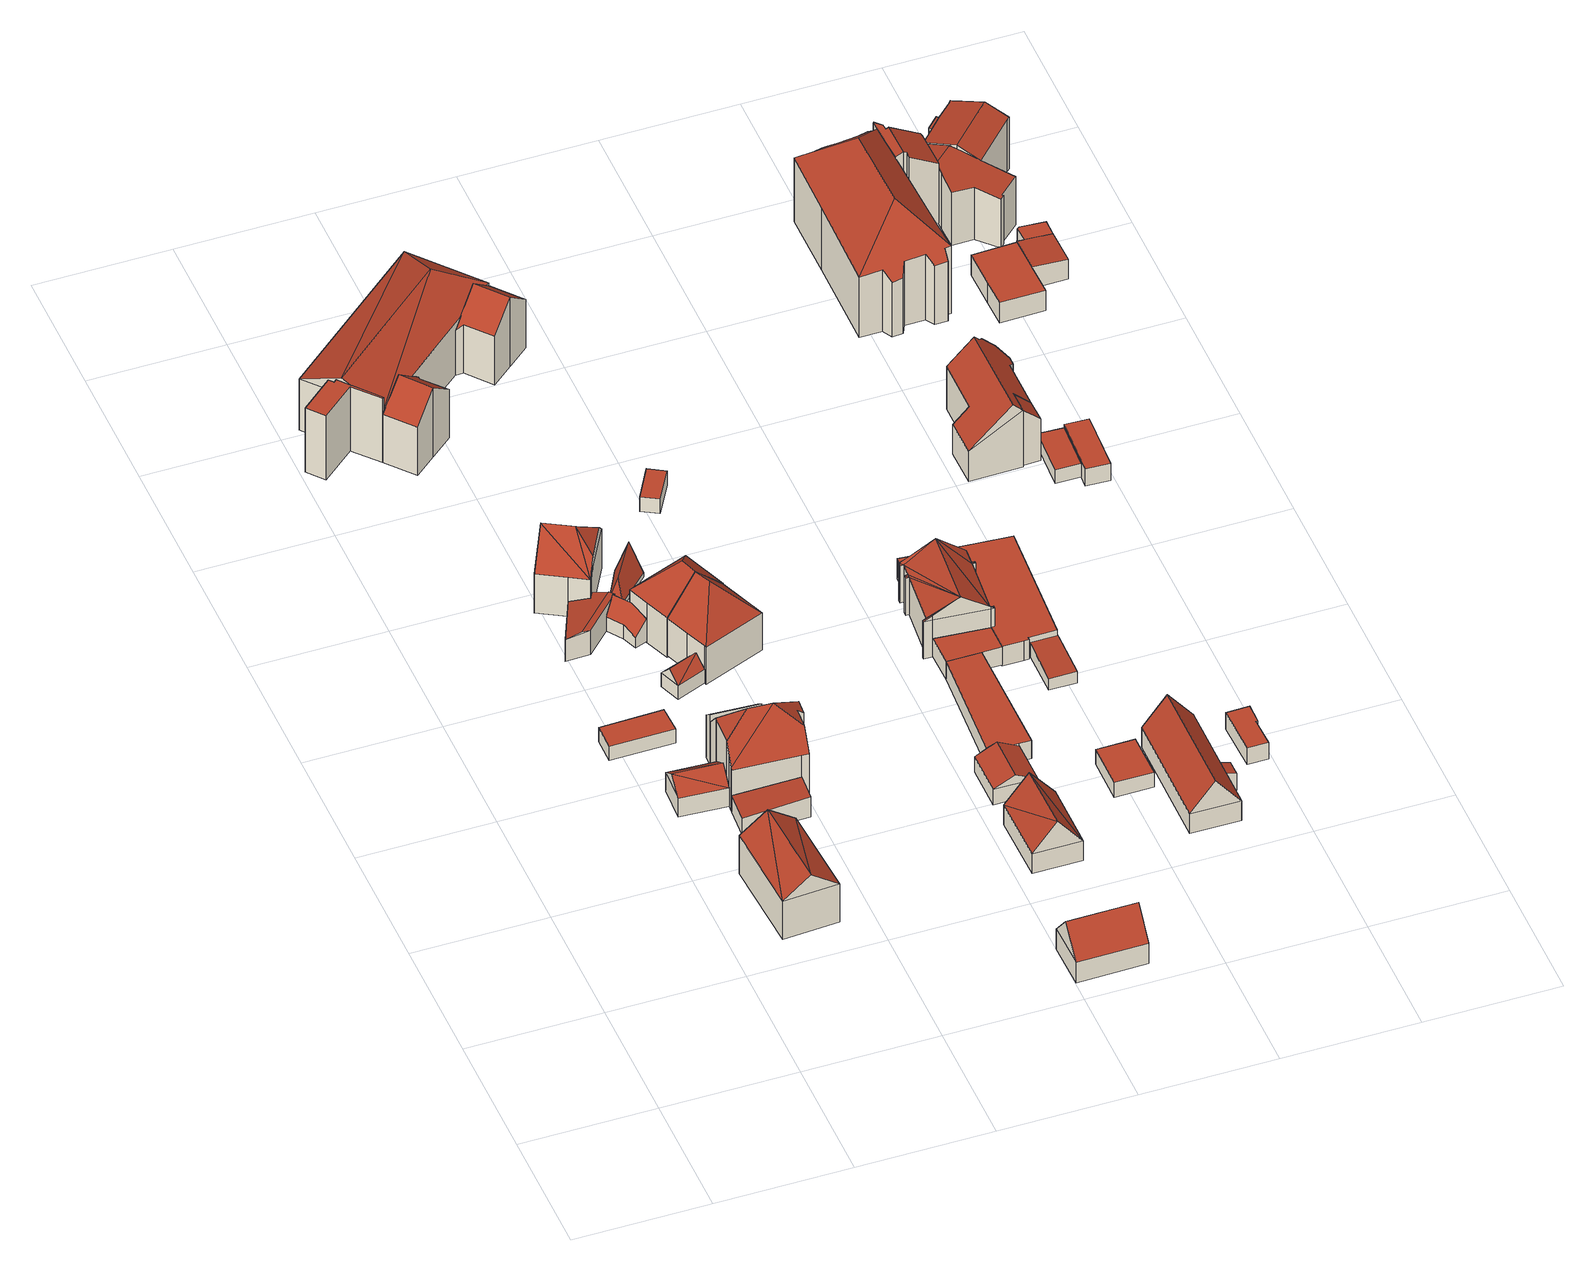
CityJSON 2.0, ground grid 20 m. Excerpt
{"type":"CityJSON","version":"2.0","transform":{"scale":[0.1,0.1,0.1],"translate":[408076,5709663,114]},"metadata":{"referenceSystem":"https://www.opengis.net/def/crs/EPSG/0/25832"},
"CityObjects":{
"building1":{"type":"Building","attributes":{"Gemeindeschluessel":"05978036","Geometrietyp2DReferenz":"3000","function":"31001_1000","roofType":"3100","measuredHeight":9.88},"geometry":[{"type":"MultiSurface","lod":"2","boundaries":[[[0,1,2,3]],[[1,4,5,2]],[[4,6,7,5]],[[6,0,3,7]],[[4,1,8]],[[0,6,9]],[[8,0,9]],[[0,8,1]],[[4,9,6]],[[9,4,8]],[[3,2,5,7]]],"semantics":{"surfaces":[{"type":"WallSurface"},{"type":"RoofSurface"},{"type":"GroundSurface"}],"values":[0,0,0,0,0,0,1,1,1,1,2]}}]},
"building2":{"type":"Building","attributes":{"Gemeindeschluessel":"05978036","Geometrietyp2DReferenz":"3000","function":"31001_2460","roofType":"3100","measuredHeight":5.41},"geometry":[{"type":"MultiSurface","lod":"2","boundaries":[[[10,11,12,13]],[[11,14,15,12]],[[14,16,17,15]],[[16,10,13,17]],[[14,11,18]],[[10,16,19]],[[18,10,19]],[[10,18,11]],[[14,19,16]],[[19,14,18]],[[13,12,15,17]]],"semantics":{"surfaces":[{"type":"WallSurface"},{"type":"RoofSurface"},{"type":"GroundSurface"}],"values":[0,0,0,0,0,0,1,1,1,1,2]}}]},
"building3":{"type":"Building","attributes":{"Gemeindeschluessel":"05978036","Geometrietyp2DReferenz":"3000","function":"31001_2460","roofType":"1000","measuredHeight":2.6},"geometry":[{"type":"MultiSurface","lod":"2","boundaries":[[[20,21,22,23]],[[21,24,25,22]],[[24,26,27,25]],[[26,20,23,27]],[[26,24,21,20]],[[23,22,25,27]]],"semantics":{"surfaces":[{"type":"WallSurface"},{"type":"RoofSurface"},{"type":"GroundSurface"}],"values":[0,0,0,0,1,2]}}]},
"building4":{"type":"Building","attributes":{"Gemeindeschluessel":"05978036","Geometrietyp2DReferenz":"3000","function":"31001_2460","roofType":"2100","measuredHeight":3.55},"geometry":[{"type":"MultiSurface","lod":"2","boundaries":[[[28,29,30,31]],[[29,32,33,30]],[[32,34,35,33]],[[34,28,31,35]],[[34,32,29,28]],[[31,30,33,35]]],"semantics":{"surfaces":[{"type":"WallSurface"},{"type":"RoofSurface"},{"type":"GroundSurface"}],"values":[0,0,0,0,1,2]}}]},
"building5":{"type":"Building","attributes":{"Gemeindeschluessel":"05978036","Geometrietyp2DReferenz":"3000","function":"31001_1310","roofType":"5000","measuredHeight":4.38},"geometry":[{"type":"MultiSurface","lod":"2","boundaries":[[[36,37,38,39]],[[37,40,41,38]],[[40,42,43,41]],[[42,44,45,43]],[[44,46,47,45]],[[46,36,39,47]],[[44,48,49,46]],[[48,42,40,37,36,49]],[[36,46,49]],[[44,42,48]],[[39,38,41,43,45,47]]],"semantics":{"surfaces":[{"type":"WallSurface"},{"type":"RoofSurface"},{"type":"GroundSurface"}],"values":[0,0,0,0,0,0,1,1,0,0,2]}}]},
"building6":{"type":"Building","attributes":{"Gemeindeschluessel":"05978036","Geometrietyp2DReferenz":"3000","function":"31001_1000"},"children":["building6-1","building6-2"]},
"building6-1":{"type":"BuildingPart","attributes":{"roofType":"2100","measuredHeight":9.03},"parents":["building6"],"geometry":[{"type":"MultiSurface","lod":"2","boundaries":[[[50,51,52,53,54]],[[51,55,56,52]],[[55,57,58,59,56]],[[57,55,51,50]],[[53,52,56,59]],[[54,58,57,50]],[[54,53,59,58]]],"semantics":{"surfaces":[{"type":"WallSurface"},{"type":"RoofSurface"},{"type":"GroundSurface"},{"type":"ClosureSurface"}],"values":[0,0,0,1,2,0,3]}}]},
"building6-2":{"type":"BuildingPart","attributes":{"roofType":"3300","measuredHeight":13.28},"parents":["building6"],"geometry":[{"type":"MultiSurface","lod":"2","boundaries":[[[60,61,62,31]],[[61,63,64,62]],[[63,65,66,64]],[[65,67,68,66]],[[67,69,70,68]],[[69,54,53,70]],[[58,71,72,59]],[[71,73,74,72]],[[73,75,76,74]],[[75,77,78,76]],[[77,79,80,78]],[[79,81,82,80]],[[81,83,84,82]],[[83,85,86,84]],[[85,87,30,86]],[[87,60,31,30]],[[83,81,79,77,88]],[[69,67,65,89]],[[54,69,89,88]],[[77,75,73,71,58,54,88]],[[65,63,61,88,89]],[[61,60,87,85,83,88]],[[31,62,64,66,68,70,53,59,72,74,76,78,80,82,84,86,30]],[[59,53,54,58]]],"semantics":{"surfaces":[{"type":"WallSurface"},{"type":"RoofSurface"},{"type":"GroundSurface"},{"type":"ClosureSurface"}],"values":[0,0,0,0,0,0,0,0,0,0,0,0,0,0,0,0,1,1,1,1,1,1,2,3]}}]},
"building7":{"type":"Building","attributes":{"Gemeindeschluessel":"05978036","Geometrietyp2DReferenz":"3000","function":"31001_1000","roofType":"9999","measuredHeight":11.66},"geometry":[{"type":"MultiSurface","lod":"2","boundaries":[[[90,91,92,93]],[[91,94,95,92]],[[94,96,97,95]],[[96,98,99,97]],[[98,100,101,99]],[[100,90,93,101]],[[102,103,104,105]],[[103,90,104]],[[100,104,90]],[[100,106,104]],[[104,94,107,105]],[[94,104,106]],[[106,98,96,94]],[[90,103,102,105,107,91]],[[91,107,94]],[[106,100,98]],[[93,92,95,97,99,101]]],"semantics":{"surfaces":[{"type":"WallSurface"},{"type":"RoofSurface"},{"type":"GroundSurface"}],"values":[0,0,0,0,0,0,1,1,1,1,1,1,1,0,0,0,2]}}]},
"building8":{"type":"Building","attributes":{"Gemeindeschluessel":"05978036","Geometrietyp2DReferenz":"3000","function":"31001_2460","roofType":"3100","measuredHeight":4.28},"geometry":[{"type":"MultiSurface","lod":"2","boundaries":[[[108,109,110,111]],[[109,112,113,110]],[[112,114,115,113]],[[114,108,111,115]],[[112,109,116]],[[108,114,117]],[[109,117,116]],[[117,109,108]],[[114,116,117]],[[116,114,112]],[[111,110,113,115]]],"semantics":{"surfaces":[{"type":"WallSurface"},{"type":"RoofSurface"},{"type":"GroundSurface"}],"values":[0,0,0,0,0,0,1,1,1,1,2]}}]},
"building9":{"type":"Building","attributes":{"Gemeindeschluessel":"05978036","Geometrietyp2DReferenz":"3000","function":"31001_2460","roofType":"5000","measuredHeight":4.77},"geometry":[{"type":"MultiSurface","lod":"2","boundaries":[[[118,119,120,121]],[[119,122,123,120]],[[122,124,125,123]],[[124,126,127,125]],[[126,128,129,127]],[[128,130,131,129]],[[130,118,121,131]],[[128,126,132,133,118,130]],[[133,132,124,122,119]],[[126,124,132]],[[119,118,133]],[[121,120,123,125,127,129,131]]],"semantics":{"surfaces":[{"type":"WallSurface"},{"type":"RoofSurface"},{"type":"GroundSurface"}],"values":[0,0,0,0,0,0,0,1,1,0,0,2]}}]},
"building10":{"type":"Building","attributes":{"Gemeindeschluessel":"05978036","Geometrietyp2DReferenz":"3000","function":"31001_2460","roofType":"5000","measuredHeight":5.94},"geometry":[{"type":"MultiSurface","lod":"2","boundaries":[[[134,135,136,137]],[[135,138,139,136]],[[138,140,141,139]],[[140,134,137,141]],[[142,140,138]],[[143,142,138,135]],[[143,135,134]],[[142,143,134,140]],[[137,136,139,141]]],"semantics":{"surfaces":[{"type":"WallSurface"},{"type":"RoofSurface"},{"type":"GroundSurface"}],"values":[0,0,0,0,0,1,1,1,2]}}]},
"building11":{"type":"Building","attributes":{"Gemeindeschluessel":"05978036","Geometrietyp2DReferenz":"3000","function":"31001_1000","roofType":"5000","measuredHeight":12.23},"geometry":[{"type":"MultiSurface","lod":"2","boundaries":[[[144,145,146,147]],[[145,148,149,146]],[[148,150,151,149]],[[150,152,153,151]],[[152,154,155,153]],[[154,144,147,155]],[[150,148,145,156]],[[145,144,154,157,156]],[[152,150,156,157]],[[157,154,152]],[[147,146,149,151,153,155]]],"semantics":{"surfaces":[{"type":"WallSurface"},{"type":"RoofSurface"},{"type":"GroundSurface"}],"values":[0,0,0,0,0,0,1,1,1,0,2]}}]},
"building12":{"type":"Building","attributes":{"Gemeindeschluessel":"05978036","Geometrietyp2DReferenz":"3000","function":"31001_3060"},"children":["building12-1","building12-2","building12-3","building12-4"]},
"building12-1":{"type":"BuildingPart","attributes":{"roofType":"5000","measuredHeight":12.09},"parents":["building12"],"geometry":[{"type":"MultiSurface","lod":"2","boundaries":[[[158,159,160,161]],[[159,162,163,164,160]],[[162,159,165]],[[159,166,165]],[[166,159,158]],[[165,167,168,169,170,171,172,173,162]],[[167,165,166,174]],[[161,160,164,175,176,177,178,179,180]],[[177,176,181,171,170,182]],[[183,168,167]],[[163,162,173]],[[176,175,172,171,181]],[[179,178,169,168,183]],[[178,177,182,170,169]],[[175,164,163,173,172]],[[161,180,184,158]],[[180,179,183,167,184]],[[184,185,174,166,158]],[[167,174,185,184]]],"semantics":{"surfaces":[{"type":"WallSurface"},{"type":"RoofSurface"},{"type":"GroundSurface"},{"type":"ClosureSurface"}],"values":[0,0,1,1,1,1,1,2,0,0,0,3,3,3,3,0,3,0,3]}}]},
"building12-2":{"type":"BuildingPart","attributes":{"roofType":"1000","measuredHeight":11.45},"parents":["building12"],"geometry":[{"type":"MultiSurface","lod":"2","boundaries":[[[186,187,188,189,190]],[[187,191,192,188]],[[191,193,194,192]],[[193,195,196,194]],[[195,197,198,196]],[[197,185,184,180,198]],[[199,174,185,197,195,193,191,187,186]],[[189,188,192,194,196,198,180,179]],[[167,174,199]],[[179,180,184,167,183]],[[167,184,185,174]],[[190,183,167,199,186]],[[179,183,190,189]]],"semantics":{"surfaces":[{"type":"WallSurface"},{"type":"RoofSurface"},{"type":"GroundSurface"},{"type":"ClosureSurface"}],"values":[0,0,0,0,0,0,1,2,0,3,3,0,3]}}]},
"building12-3":{"type":"BuildingPart","attributes":{"roofType":"3100","measuredHeight":12.37},"parents":["building12"],"geometry":[{"type":"MultiSurface","lod":"2","boundaries":[[[163,200,201,164]],[[200,202,203,201]],[[202,204,205,203]],[[204,206,207,205]],[[206,181,176,207]],[[202,200,163,173,208]],[[208,171,181,206,204,202]],[[176,175,164,201,203,205,207]],[[172,171,208]],[[175,176,181,171,172]],[[173,172,208]],[[175,172,173,163,164]]],"semantics":{"surfaces":[{"type":"WallSurface"},{"type":"RoofSurface"},{"type":"GroundSurface"},{"type":"ClosureSurface"}],"values":[0,0,0,0,0,1,1,2,0,3,0,3]}}]},
"building12-4":{"type":"BuildingPart","attributes":{"roofType":"3100","measuredHeight":12.35},"parents":["building12"],"geometry":[{"type":"MultiSurface","lod":"2","boundaries":[[[209,210,211,212]],[[210,213,214,211]],[[213,190,189,214]],[[182,215,216,177]],[[215,209,212,216]],[[217,168,183,190,213,210]],[[210,209,215,182,170,217]],[[212,211,214,189,179,178,177,216]],[[169,168,217]],[[178,179,183,168,169]],[[179,189,190,183]],[[170,169,217]],[[182,177,178,169,170]]],"semantics":{"surfaces":[{"type":"WallSurface"},{"type":"RoofSurface"},{"type":"GroundSurface"},{"type":"ClosureSurface"}],"values":[0,0,0,0,0,1,1,2,0,3,3,0,3]}}]},
"building13":{"type":"Building","attributes":{"Gemeindeschluessel":"05978036","Geometrietyp2DReferenz":"3000","function":"31001_1000","roofType":"5000","measuredHeight":12},"geometry":[{"type":"MultiSurface","lod":"2","boundaries":[[[218,219,220,221]],[[219,222,111,220]],[[222,223,115,111]],[[223,224,225,115]],[[224,226,227,225]],[[226,218,221,227]],[[219,218,228]],[[218,226,157,228]],[[223,222,219,228,157,224]],[[157,226,224]],[[221,220,111,115,225,227]]],"semantics":{"surfaces":[{"type":"WallSurface"},{"type":"RoofSurface"},{"type":"GroundSurface"}],"values":[0,0,0,0,0,0,1,1,1,0,2]}}]},
"building14":{"type":"Building","attributes":{"Gemeindeschluessel":"05978036","Geometrietyp2DReferenz":"3000","function":"31001_1000","roofType":"3100","measuredHeight":7.98},"geometry":[{"type":"MultiSurface","lod":"2","boundaries":[[[229,230,231,232]],[[230,233,234,231]],[[233,235,236,234]],[[235,229,232,236]],[[233,230,237]],[[229,235,238]],[[230,229,238,237]],[[235,233,237,238]],[[232,231,234,236]]],"semantics":{"surfaces":[{"type":"WallSurface"},{"type":"RoofSurface"},{"type":"GroundSurface"}],"values":[0,0,0,0,0,0,1,1,2]}}]},
"building15":{"type":"Building","attributes":{"Gemeindeschluessel":"05978036","Geometrietyp2DReferenz":"3000","function":"31001_1000","roofType":"3100","measuredHeight":8.09},"geometry":[{"type":"MultiSurface","lod":"2","boundaries":[[[239,240,241,242]],[[240,243,244,241]],[[243,245,246,244]],[[245,239,242,246]],[[243,240,247]],[[239,245,248]],[[248,240,239]],[[240,248,247]],[[245,247,248]],[[247,245,243]],[[242,241,244,246]]],"semantics":{"surfaces":[{"type":"WallSurface"},{"type":"RoofSurface"},{"type":"GroundSurface"}],"values":[0,0,0,0,0,0,1,1,1,1,2]}}]},
"building16":{"type":"Building","attributes":{"Gemeindeschluessel":"05978036","Geometrietyp2DReferenz":"3000","function":"31001_2460","roofType":"1000","measuredHeight":2.59},"geometry":[{"type":"MultiSurface","lod":"2","boundaries":[[[249,250,251,252]],[[250,253,254,251]],[[253,255,256,254]],[[255,249,252,256]],[[255,253,250,249]],[[252,251,254,256]]],"semantics":{"surfaces":[{"type":"WallSurface"},{"type":"RoofSurface"},{"type":"GroundSurface"}],"values":[0,0,0,0,1,2]}}]},
"building17":{"type":"Building","attributes":{"Gemeindeschluessel":"05978036","Geometrietyp2DReferenz":"3000","function":"31001_2460","roofType":"3100","measuredHeight":4.26},"geometry":[{"type":"MultiSurface","lod":"2","boundaries":[[[257,258,259,260]],[[258,261,262,259]],[[261,263,264,262]],[[263,265,266,264]],[[265,257,260,266]],[[265,267,268,257]],[[258,268,267,269,261]],[[263,269,267,265]],[[261,269,263]],[[257,268,258]],[[260,259,262,264,266]]],"semantics":{"surfaces":[{"type":"WallSurface"},{"type":"RoofSurface"},{"type":"GroundSurface"}],"values":[0,0,0,0,0,1,1,0,0,0,2]}}]},
"building18":{"type":"Building","attributes":{"Gemeindeschluessel":"05978036","Geometrietyp2DReferenz":"3000","function":"31001_2460","roofType":"1000","measuredHeight":3.12},"geometry":[{"type":"MultiSurface","lod":"2","boundaries":[[[270,271,272,273]],[[271,274,275,272]],[[274,276,277,275]],[[276,278,279,277]],[[278,270,273,279]],[[278,276,274,271,270]],[[273,272,275,277,279]]],"semantics":{"surfaces":[{"type":"WallSurface"},{"type":"RoofSurface"},{"type":"GroundSurface"}],"values":[0,0,0,0,0,1,2]}}]},
"building19":{"type":"Building","attributes":{"Gemeindeschluessel":"05978036","Geometrietyp2DReferenz":"3000","function":"31001_2460","roofType":"1000","measuredHeight":3.2},"geometry":[{"type":"MultiSurface","lod":"2","boundaries":[[[271,280,281,272]],[[280,282,283,281]],[[282,284,285,283]],[[284,274,275,285]],[[274,271,272,275]],[[274,284,282,280,271]],[[272,281,283,285,275]]],"semantics":{"surfaces":[{"type":"WallSurface"},{"type":"RoofSurface"},{"type":"GroundSurface"}],"values":[0,0,0,0,0,1,2]}}]},
"building20":{"type":"Building","attributes":{"Gemeindeschluessel":"05978036","Geometrietyp2DReferenz":"3000","function":"31001_1100","roofType":"5000","measuredHeight":9.75},"geometry":[{"type":"MultiSurface","lod":"2","boundaries":[[[286,287,288,289]],[[287,290,291,288]],[[290,292,293,291]],[[292,294,295,293]],[[294,296,297,295]],[[296,298,299,297]],[[298,300,301,299]],[[300,302,303,301]],[[302,304,305,303]],[[304,306,307,305]],[[306,308,309,307]],[[308,310,311,309]],[[310,312,313,311]],[[312,314,315,313]],[[314,316,317,315]],[[316,318,319,317]],[[318,320,321,319]],[[320,322,323,321]],[[322,324,325,323]],[[324,326,327,325]],[[326,286,289,327]],[[294,290,296]],[[290,294,292]],[[298,328,329]],[[302,298,329,330]],[[298,302,300]],[[328,298,296]],[[328,296,290]],[[328,290,287]],[[328,287,286]],[[286,326,331,328]],[[306,314,308]],[[314,329,316]],[[329,314,306]],[[308,312,310]],[[312,308,314]],[[316,320,318]],[[328,332,320,316]],[[316,329,328]],[[320,332,322]],[[322,332,328,331,324]],[[324,331,326]],[[302,330,304]],[[304,330,329,306]],[[289,288,291,293,295,297,299,301,303,305,307,309,311,313,315,317,319,321,323,325,327]]],"semantics":{"surfaces":[{"type":"WallSurface"},{"type":"RoofSurface"},{"type":"GroundSurface"}],"values":[0,0,0,0,0,0,0,0,0,0,0,0,0,0,0,0,0,0,0,0,0,1,1,1,1,1,1,1,1,1,1,1,1,1,1,1,1,1,1,0,0,0,0,0,2]}}]},
"building21":{"type":"Building","attributes":{"Gemeindeschluessel":"05978036","Geometrietyp2DReferenz":"3000","function":"31001_2460","roofType":"1000","measuredHeight":2.62},"geometry":[{"type":"MultiSurface","lod":"2","boundaries":[[[333,334,335,336]],[[334,337,338,335]],[[337,339,340,338]],[[339,333,336,340]],[[339,337,334,333]],[[336,335,338,340]]],"semantics":{"surfaces":[{"type":"WallSurface"},{"type":"RoofSurface"},{"type":"GroundSurface"}],"values":[0,0,0,0,1,2]}}]},
"building22":{"type":"Building","attributes":{"Gemeindeschluessel":"05978036","Geometrietyp2DReferenz":"3000","function":"31001_2000","roofType":"1000","measuredHeight":3.55},"geometry":[{"type":"MultiSurface","lod":"2","boundaries":[[[341,342,343,344]],[[342,345,346,343]],[[345,347,348,346]],[[347,349,350,348]],[[349,351,352,350]],[[351,353,354,352]],[[353,355,356,354]],[[355,357,358,356]],[[357,359,360,358]],[[359,361,362,360]],[[361,363,364,362]],[[363,365,366,364]],[[365,367,368,366]],[[367,369,370,368]],[[369,371,372,370]],[[371,373,374,372]],[[373,375,376,374]],[[375,377,378,376]],[[377,341,344,378]],[[377,375,373,371,369,367,365,363,361,359,357,355,353,351,349,347,345,342,341]],[[344,343,346,348,350,352,354,356,358,360,362,364,366,368,370,372,374,376,378]]],"semantics":{"surfaces":[{"type":"WallSurface"},{"type":"RoofSurface"},{"type":"GroundSurface"}],"values":[0,0,0,0,0,0,0,0,0,0,0,0,0,0,0,0,0,0,0,1,2]}}]},
"building23":{"type":"Building","attributes":{"Gemeindeschluessel":"05978036","Geometrietyp2DReferenz":"3000","function":"31001_2000","roofType":"2100","measuredHeight":2.49},"geometry":[{"type":"MultiSurface","lod":"2","boundaries":[[[379,380,381,382]],[[380,383,384,381]],[[383,385,386,384]],[[385,387,388,386]],[[387,389,390,388]],[[389,391,392,390]],[[391,379,382,392]],[[391,389,387,385,383,380,379]],[[382,381,384,386,388,390,392]]],"semantics":{"surfaces":[{"type":"WallSurface"},{"type":"RoofSurface"},{"type":"GroundSurface"}],"values":[0,0,0,0,0,0,0,1,2]}}]},
"building24":{"type":"Building","attributes":{"Gemeindeschluessel":"05978036","Geometrietyp2DReferenz":"3000","function":"31001_1000"},"children":["building24-1","building24-2"]},
"building24-1":{"type":"BuildingPart","attributes":{"roofType":"3100","measuredHeight":8.19},"parents":["building24"],"geometry":[{"type":"MultiSurface","lod":"2","boundaries":[[[393,394,395,396]],[[394,397,398,395]],[[399,393,396,400]],[[397,394,401]],[[393,399,402]],[[394,393,402,401]],[[399,397,401,402]],[[396,395,398,403,404,400]],[[400,404,405,406,403,398,397,399]],[[404,403,406,405]]],"semantics":{"surfaces":[{"type":"WallSurface"},{"type":"RoofSurface"},{"type":"GroundSurface"},{"type":"ClosureSurface"}],"values":[0,0,0,0,0,1,1,2,0,3]}}]},
"building24-2":{"type":"BuildingPart","attributes":{"roofType":"2100","measuredHeight":3.54},"parents":["building24"],"geometry":[{"type":"MultiSurface","lod":"2","boundaries":[[[407,405,404,408]],[[406,409,410,403]],[[409,407,408,410]],[[409,406,405,407]],[[408,404,403,410]],[[403,404,405,406]]],"semantics":{"surfaces":[{"type":"WallSurface"},{"type":"RoofSurface"},{"type":"GroundSurface"},{"type":"ClosureSurface"}],"values":[0,0,0,1,2,3]}}]},
"building25":{"type":"Building","attributes":{"Gemeindeschluessel":"05978036","Geometrietyp2DReferenz":"3000","function":"31001_2460","roofType":"1000","measuredHeight":2.87},"geometry":[{"type":"MultiSurface","lod":"2","boundaries":[[[411,412,413,414]],[[412,415,416,413]],[[415,417,418,416]],[[417,419,420,418]],[[419,421,422,420]],[[421,411,414,422]],[[421,419,417,415,412,411]],[[414,413,416,418,420,422]]],"semantics":{"surfaces":[{"type":"WallSurface"},{"type":"RoofSurface"},{"type":"GroundSurface"}],"values":[0,0,0,0,0,0,1,2]}}]},
"building26":{"type":"Building","attributes":{"Gemeindeschluessel":"05978036","Geometrietyp2DReferenz":"3000","function":"31001_1000","roofType":"5000","measuredHeight":11.5},"geometry":[{"type":"MultiSurface","lod":"2","boundaries":[[[423,424,425,426]],[[424,427,428,425]],[[427,429,430,428]],[[429,431,432,430]],[[431,433,434,432]],[[433,435,436,434]],[[435,437,438,436]],[[437,439,440,438]],[[439,441,442,440]],[[441,443,444,442]],[[443,445,446,444]],[[445,447,448,446]],[[447,423,426,448]],[[423,447,449,450,437,435,433,431,429,427,424]],[[443,441,439,450,449,445]],[[439,437,450]],[[447,445,449]],[[426,425,428,430,432,434,436,438,440,442,444,446,448]]],"semantics":{"surfaces":[{"type":"WallSurface"},{"type":"RoofSurface"},{"type":"GroundSurface"}],"values":[0,0,0,0,0,0,0,0,0,0,0,0,0,1,1,0,0,2]}}]},
"building27":{"type":"Building","attributes":{"Gemeindeschluessel":"05978036","Geometrietyp2DReferenz":"3000","function":"51009_1610","roofType":"2100","measuredHeight":9.78},"geometry":[{"type":"MultiSurface","lod":"2","boundaries":[[[451,437,452,453]],[[437,435,454,452]],[[435,433,455,454]],[[433,451,453,455]],[[433,435,437,451]],[[453,452,454,455]]],"semantics":{"surfaces":[{"type":"WallSurface"},{"type":"RoofSurface"},{"type":"GroundSurface"}],"values":[0,0,0,0,1,2]}}]},
"building28":{"type":"Building","attributes":{"Gemeindeschluessel":"05978036","Geometrietyp2DReferenz":"3000","function":"31001_2460","roofType":"1000","measuredHeight":2.41},"geometry":[{"type":"MultiSurface","lod":"2","boundaries":[[[456,457,458,459]],[[457,460,461,458]],[[460,462,463,461]],[[462,456,459,463]],[[462,460,457,456]],[[459,458,461,463]]],"semantics":{"surfaces":[{"type":"WallSurface"},{"type":"RoofSurface"},{"type":"GroundSurface"}],"values":[0,0,0,0,1,2]}}]},
"building29":{"type":"Building","attributes":{"Gemeindeschluessel":"05978036","Geometrietyp2DReferenz":"3000","function":"31001_2460","roofType":"9999","measuredHeight":3},"geometry":[{"type":"MultiSurface","lod":"2","boundaries":[[[464,465,466,467,468]],[[468,467,459,469]],[[467,466,463,459]],[[466,465,470,463]],[[465,464,471,470]],[[464,468,469,471]],[[469,459,463,470,471]]],"semantics":{"surfaces":[{"type":"RoofSurface"},{"type":"WallSurface"},{"type":"GroundSurface"}],"values":[0,1,1,1,1,1,2]}}]},
"building30":{"type":"Building","attributes":{"Gemeindeschluessel":"05978036","Geometrietyp2DReferenz":"3000","function":"31001_1000"},"children":["building30-1","building30-2"]},
"building30-1":{"type":"BuildingPart","attributes":{"roofType":"3100","measuredHeight":13.35},"parents":["building30"],"geometry":[{"type":"MultiSurface","lod":"2","boundaries":[[[472,473,474,475]],[[473,476,477,474]],[[476,478,479,477]],[[478,480,481,479]],[[480,482,483,481]],[[482,484,485,483]],[[484,486,487,485]],[[486,488,489,487]],[[488,490,491,489]],[[490,492,493,494,491]],[[495,472,475,496,497]],[[490,488,486,484,482,480,478]],[[478,476,473,472,495,492,490]],[[475,474,477,479,481,483,485,487,489,491,494,498,496]],[[495,497,499,493,492]],[[497,496,498,499]],[[499,498,494,493]]],"semantics":{"surfaces":[{"type":"WallSurface"},{"type":"RoofSurface"},{"type":"GroundSurface"},{"type":"ClosureSurface"}],"values":[0,0,0,0,0,0,0,0,0,0,0,1,1,2,0,3,3]}}]},
"building30-2":{"type":"BuildingPart","attributes":{"roofType":"3200","measuredHeight":17.52},"parents":["building30"],"geometry":[{"type":"MultiSurface","lod":"2","boundaries":[[[500,501,502,503]],[[501,504,505,502]],[[504,506,507,505]],[[506,508,509,507]],[[508,510,511,509]],[[510,512,513,511]],[[512,514,515,513]],[[514,516,517,515]],[[516,518,519,517]],[[518,520,521,519]],[[520,522,523,521]],[[522,524,525,523]],[[524,526,527,525]],[[526,528,529,527]],[[528,530,531,529]],[[530,532,533,531]],[[532,534,535,533]],[[534,497,496,535]],[[493,536,537,494]],[[536,500,503,537]],[[499,497,534,532,530,528,526,524,522,538]],[[518,516,514,512,510,508,506,504,501,500,539]],[[522,520,518,539,538]],[[500,536,493,499,538,539]],[[503,502,505,507,509,511,513,515,517,519,521,523,525,527,529,531,533,535,496,498,494,537]],[[498,496,497,499]],[[493,494,498,499]]],"semantics":{"surfaces":[{"type":"WallSurface"},{"type":"RoofSurface"},{"type":"GroundSurface"},{"type":"ClosureSurface"}],"values":[0,0,0,0,0,0,0,0,0,0,0,0,0,0,0,0,0,0,0,0,1,1,1,1,2,3,3]}}]},
"building31":{"type":"Building","attributes":{"Gemeindeschluessel":"05978036","Geometrietyp2DReferenz":"3000","function":"31001_2460"},"children":["building31-1","building31-2","building31-3"]},
"building31-1":{"type":"BuildingPart","attributes":{"roofType":"1000","measuredHeight":3.46},"parents":["building31"],"geometry":[{"type":"MultiSurface","lod":"2","boundaries":[[[540,541,542,543]],[[541,544,545,542]],[[544,546,547,545]],[[546,548,549,547]],[[548,546,544,541,540,550]],[[543,542,545,547,549]],[[543,549,548,550,540]]],"semantics":{"surfaces":[{"type":"WallSurface"},{"type":"RoofSurface"},{"type":"GroundSurface"},{"type":"ClosureSurface"}],"values":[0,0,0,0,1,2,3]}}]},
"building31-2":{"type":"BuildingPart","attributes":{"roofType":"1000","measuredHeight":3.63},"parents":["building31"],"geometry":[{"type":"MultiSurface","lod":"2","boundaries":[[[551,552,553,554]],[[552,555,556,553]],[[555,557,558,556]],[[557,559,560,558]],[[559,561,562,560]],[[561,559,557,555,552,551]],[[554,553,556,558,560,562]],[[554,562,561,551]]],"semantics":{"surfaces":[{"type":"WallSurface"},{"type":"RoofSurface"},{"type":"GroundSurface"},{"type":"ClosureSurface"}],"values":[0,0,0,0,0,1,2,3]}}]},
"building31-3":{"type":"BuildingPart","attributes":{"roofType":"2100","measuredHeight":3.79},"parents":["building31"],"geometry":[{"type":"MultiSurface","lod":"2","boundaries":[[[563,564,554,565]],[[564,551,554]],[[566,567,540,543,562,561]],[[548,563,565,549]],[[548,550,567,566,564,563]],[[565,554,562,543,549]],[[561,551,564,566]],[[561,562,554,551]],[[550,540,567]],[[548,549,543,540,550]]],"semantics":{"surfaces":[{"type":"WallSurface"},{"type":"RoofSurface"},{"type":"GroundSurface"},{"type":"ClosureSurface"}],"values":[0,0,0,0,1,2,0,3,0,3]}}]},
"building32":{"type":"Building","attributes":{"Gemeindeschluessel":"05978036","Geometrietyp2DReferenz":"3000","function":"31001_1000"},"children":["building32-1","building32-2","building32-3"]},
"building32-1":{"type":"BuildingPart","attributes":{"roofType":"1000","measuredHeight":9.05},"parents":["building32"],"geometry":[{"type":"MultiSurface","lod":"2","boundaries":[[[568,569,570,571]],[[572,573,574,575]],[[573,568,571,574]],[[573,572,569,568]],[[571,570,575,574]],[[575,570,569,572]]],"semantics":{"surfaces":[{"type":"WallSurface"},{"type":"RoofSurface"},{"type":"GroundSurface"},{"type":"ClosureSurface"}],"values":[0,0,0,1,2,3]}}]},
"building32-2":{"type":"BuildingPart","attributes":{"roofType":"3100","measuredHeight":10.65},"parents":["building32"],"geometry":[{"type":"MultiSurface","lod":"2","boundaries":[[[576,577,575,578,579]],[[577,572,575]],[[580,570,569]],[[580,581,582,570]],[[581,583,584,582]],[[583,585,586,584]],[[585,587,588,586]],[[587,589,590,588]],[[589,591,592,590]],[[585,583,581,580,577,576,593]],[[593,594,591,589,587,585]],[[592,595,596,578,575,570,582,584,586,588,590]],[[597,594,593]],[[595,592,591,594,597]],[[576,579,598,597,593]],[[598,596,595,597]],[[579,578,596,598]],[[569,572,577,580]],[[569,570,575,572]]],"semantics":{"surfaces":[{"type":"WallSurface"},{"type":"RoofSurface"},{"type":"GroundSurface"},{"type":"ClosureSurface"}],"values":[0,0,0,0,0,0,0,0,0,1,1,2,0,3,0,3,3,0,3]}}]},
"building32-3":{"type":"BuildingPart","attributes":{"roofType":"5000","measuredHeight":10.12},"parents":["building32"],"geometry":[{"type":"MultiSurface","lod":"2","boundaries":[[[599,600,601,592,591]],[[600,602,603,601]],[[602,604,605,603]],[[604,606,607,605]],[[606,608,609,607]],[[608,610,611,609]],[[610,612,613,611]],[[612,614,615,613]],[[614,616,617,615]],[[616,618,619,617]],[[618,579,578,619]],[[616,614,612,610,608,606,604,602,600,599,594,597,598]],[[598,579,618,616]],[[596,595,592,601,603,605,607,609,611,613,615,617,619,578]],[[599,591,594]],[[591,592,595,597,594]],[[597,595,596,598]],[[596,578,579,598]]],"semantics":{"surfaces":[{"type":"WallSurface"},{"type":"RoofSurface"},{"type":"GroundSurface"},{"type":"ClosureSurface"}],"values":[0,0,0,0,0,0,0,0,0,0,0,1,1,2,0,3,3,3]}}]}
},
"vertices":[
[261,226,100],[253,367,100],[253,367,32],[261,226,32],[335,372,100],[335,372,32],[343,231,100],[343,231,32],[294,369,131],[302,229,131],
[289,499,61],[219,503,61],[219,503,28],[289,499,28],[222,557,61],[222,557,28],[292,553,61],[292,553,28],[220,530,82],[291,526,82],
[173,678,54],[266,680,54],[266,680,29],[173,678,29],[267,639,54],[267,639,29],[173,638,54],[173,638,29],
[288,486,59],[385,481,65],[385,481,29],[288,486,29],[382,440,65],[382,440,29],[285,439,59],[285,439,29],
[189,843,64],[224,925,52],[224,925,26],[189,843,26],[250,910,63],[250,910,26],[256,921,61],[256,921,26],[280,899,69],[280,899,26],[225,844,69],[225,844,26],[274,905,70],[213,844,70],
[294,582,119],[295,599,104],[295,599,29],[294,582,29],[294,582,106],[366,595,104],[366,595,29],[365,578,119],[365,578,106],[365,578,29],
[288,486,103],[288,489,106],[288,489,29],[289,499,119],[289,499,29],[290,511,133],[290,511,29],[292,553,133],[292,553,29],[293,559,133],[293,559,29],[401,576,106],[401,576,29],[401,567,116],[401,567,29],[410,566,116],[410,566,29],[410,559,125],[410,559,29],[408,535,125],[408,535,29],[399,535,133],[399,535,29],[397,504,133],[397,504,29],[395,480,103],[395,480,29],[385,481,103],[363,530,162],[327,532,162],
[299,998,95],[256,921,95],[256,921,25],[299,998,25],[250,910,95],[250,910,25],[224,925,95],[224,925,25],[185,947,95],[185,947,25],[234,1034,95],[234,1034,25],[273,952,116],[289,980,116],[251,967,141],[262,931,116],[210,990,141],[256,921,106],
[345,736,52],[301,719,52],[301,719,28],[345,736,28],[289,750,52],[289,750,28],[332,767,52],[332,767,28],[295,734,71],[339,752,71],
[260,879,52],[280,899,65],[280,899,27],[260,879,27],[302,878,58],[302,878,27],[291,873,74],[291,873,27],[303,841,67],[303,841,27],[285,834,45],[285,834,27],[276,856,52],[276,856,27],[292,869,75],[275,893,75],
[298,917,31],[284,931,31],[284,931,24],[298,917,24],[311,981,31],[311,981,24],[345,963,31],[345,963,24],[328,973,84],[298,933,63],
[303,841,95],[291,873,95],[291,873,25],[303,841,25],[302,878,95],[302,878,25],[384,910,95],[384,910,25],[411,841,95],[411,841,25],[318,804,95],[318,804,25],[355,847,148],[364,822,148],
[25,1398,111],[243,1582,111],[243,1582,20],[25,1398,20],[325,1485,111],[325,1485,106],[325,1485,20],[252,1507,141],[66,1349,141],[107,1301,111],[110,1303,111],[138,1326,111],[165,1350,111],[266,1435,111],[293,1458,111],[321,1481,111],[75,1339,134],[293,1458,20],[255,1425,20],[178,1361,20],[138,1326,20],[107,1301,20],[61,1356,20],[255,1425,99],[178,1361,97],[107,1301,109],[61,1356,111],[61,1356,134],
[105,1299,134],[73,1336,134],[73,1336,20],[105,1299,20],[105,1299,106],[23,1294,134],[23,1294,20],[3,1318,134],[3,1318,20],[51,1359,134],[51,1359,20],[57,1352,134],[57,1352,20],[107,1301,134],
[361,1442,106],[361,1442,20],[329,1415,143],[329,1415,20],[297,1389,106],[297,1389,20],[267,1425,106],[267,1425,20],[293,1458,143],
[204,1313,106],[171,1286,143],[171,1286,20],[204,1313,20],[139,1259,106],[139,1259,20],[175,1347,106],[175,1347,20],[138,1326,143],
[439,770,94],[346,733,94],[346,733,28],[439,770,28],[345,736,94],[332,767,94],[318,804,94],[318,804,28],[411,841,94],[411,841,28],[375,797,148],
[695,10,68],[592,9,68],[592,9,32],[695,10,32],[591,80,68],[591,80,32],[694,81,68],[694,81,32],[591,44,112],[694,45,112],
[686,333,67],[686,230,67],[686,230,32],[686,333,32],[614,230,67],[614,230,32],[613,333,67],[613,333,32],[650,230,113],[649,333,113],
[415,1137,47],[439,1123,47],[439,1123,21],[415,1137,21],[411,1075,47],[411,1075,21],[387,1088,47],[387,1088,21],
[678,377,56],[615,377,56],[615,377,29],[678,377,29],[615,446,56],[615,446,29],[634,446,56],[634,446,29],[678,445,56],[678,445,29],[647,446,72],[647,377,72],[634,446,66],
[634,446,60],[645,630,60],[645,630,28],[634,446,28],[695,630,60],[695,630,28],[695,445,60],[695,445,28],[678,445,60],[678,445,28],
[644,678,60],[644,678,28],[724,671,60],[724,671,28],[724,630,60],[724,630,28],
[632,682,93],[637,681,93],[637,681,27],[632,682,27],[645,767,93],[645,767,27],[640,767,93],[640,767,27],[640,773,93],[640,773,27],[645,773,93],[645,773,27],[647,792,93],[647,792,27],[642,792,93],[642,792,27],[642,798,93],[642,798,27],[653,797,93],[653,797,27],[734,790,93],[734,790,27],[732,766,93],[732,766,27],[737,765,93],[737,765,27],[737,762,93],[737,762,27],[732,762,93],[732,762,27],[724,676,93],[724,676,27],[729,675,93],[729,675,27],[729,671,93],[729,671,27],[724,671,93],[724,671,27],[644,678,93],[644,678,27],[632,679,93],[632,679,27],[683,675,124],[693,794,124],[653,797,99],[644,678,100],[724,671,96],
[769,402,57],[825,402,57],[825,402,31],[769,402,31],[825,332,57],[825,332,31],[769,332,57],[769,332,31],
[724,630,61],[724,671,61],[724,671,26],[724,630,26],[729,671,61],[729,671,26],[729,675,61],[729,675,26],[724,676,61],[724,676,26],[732,762,61],[732,762,26],[737,762,61],[737,762,26],[737,765,61],[737,765,26],[732,766,61],[732,766,26],[734,790,61],[734,790,26],[653,797,61],[653,797,26],[656,840,61],[656,840,26],[767,831,61],[767,831,26],[815,827,61],[815,827,26],[803,634,61],[803,634,26],[764,634,61],[764,634,26],[762,634,61],[762,634,26],[762,630,61],[762,630,26],[755,630,61],[755,630,26],
[804,634,52],[804,630,52],[804,630,28],[804,634,28],[804,562,48],[804,562,28],[764,562,48],[764,562,28],[764,630,52],[764,630,28],[764,634,52],[764,634,28],[803,634,52],[803,634,28],
[836,229,67],[837,410,67],[837,410,32],[836,229,32],[910,410,67],[910,410,32],[909,229,67],[909,229,32],[873,410,114],[873,229,114],[909,310,32],[909,286,32],[909,286,67],[909,310,67],
[924,286,62],[924,286,32],[924,310,62],[924,310,32],
[986,331,59],[956,331,59],[956,331,30],[986,331,30],[954,406,59],[954,406,30],[988,407,59],[988,407,30],[988,376,59],[988,376,30],[985,376,59],[985,376,30],
[889,1140,123],[908,1140,104],[908,1140,20],[889,1140,20],[923,1126,89],[923,1126,20],[923,1113,89],[923,1113,20],[915,1104,97],[915,1104,20],[915,1026,97],[915,1026,20],[890,1026,121],[890,1026,20],[891,991,121],[891,991,20],[814,990,73],[814,990,20],[813,1048,72],[813,1048,20],[837,1049,96],[837,1049,20],[837,1133,96],[837,1133,20],[883,1134,128],[883,1134,20],[876,1134,135],[877,991,135],
[916,991,97],[891,991,23],[916,991,23],[890,1026,23],[915,1026,23],
[954,942,47],[918,943,47],[918,943,23],[954,942,23],[922,1018,47],[922,1018,23],[958,1016,47],[958,1016,23],
[988,922,53],[993,1014,53],[958,1016,53],[954,942,53],[953,924,53],[953,924,23],[993,1014,23],[988,922,23],
[901,1571,138],[909,1559,141],[909,1559,10],[901,1571,10],[910,1550,141],[910,1550,10],[914,1550,143],[914,1550,10],[959,1551,116],[959,1551,10],[960,1547,116],[960,1547,10],[961,1488,116],[961,1488,10],[919,1487,141],[919,1487,10],[919,1497,141],[919,1497,10],[915,1497,143],[915,1497,10],[904,1497,138],[904,1497,135],[904,1497,10],[900,1571,137],[900,1571,10],[900,1571,124],[901,1559,10],[901,1559,136],
[913,1316,130],[904,1316,129],[904,1316,10],[913,1316,10],[904,1304,116],[904,1304,10],[885,1304,114],[885,1304,10],[877,1316,127],[877,1316,10],[847,1316,124],[847,1316,10],[840,1302,109],[840,1302,10],[824,1301,106],[824,1301,10],[816,1315,120],[816,1315,10],[783,1315,117],[783,1315,10],[784,1456,121],[784,1456,10],[784,1558,123],[784,1558,10],[812,1558,126],[812,1558,10],[827,1569,118],[827,1569,10],[835,1569,119],[835,1569,10],[846,1558,130],[846,1558,10],[874,1558,133],[874,1558,10],[892,1571,124],[892,1571,10],[910,1361,131],[910,1361,10],[852,1501,185],[855,1373,185],
[1040,1378,46],[1039,1403,46],[1039,1403,11],[1040,1378,11],[1043,1406,46],[1043,1406,11],[1080,1403,46],[1080,1403,11],[1080,1378,46],[1080,1378,11],[1078,1378,46],
[1030,1323,47],[1031,1276,47],[1031,1276,11],[1030,1323,11],[966,1275,47],[966,1275,11],[965,1317,47],[965,1317,11],[964,1376,47],[964,1376,11],[1029,1378,47],[1029,1378,11],
[1081,1323,46],[1030,1323,49],[1081,1323,11],[1029,1378,49],[1040,1378,48],
[997,1592,99],[1000,1589,99],[1000,1589,8],[997,1592,8],[983,1571,99],[980,1575,99],[980,1575,8],[983,1571,8],
[963,1550,100],[983,1571,100],[963,1550,8],[963,1550,98],[1000,1589,100],[1022,1610,100],[1022,1610,8],[1025,1614,100],[1025,1614,8],[1061,1580,115],[1061,1580,8],[1086,1556,100],[1086,1556,8],[1082,1552,100],[1082,1552,8],[1020,1488,100],[1020,1488,8],[997,1514,115],[1015,1494,104],[997,1514,8],[989,1522,8],[997,1514,108],[989,1522,110],
[1020,1488,102],[1055,1450,94],[1055,1450,8],[1026,1423,94],[1026,1423,8],[1027,1421,94],[1027,1421,8],[1021,1415,94],[1021,1415,8],[994,1443,100],[994,1443,8],[962,1442,103],[962,1442,8],[961,1477,107],[961,1477,8],[961,1488,109],[961,1488,8],[961,1496,110],[961,1496,8],[960,1547,98],[960,1547,8]
]}
